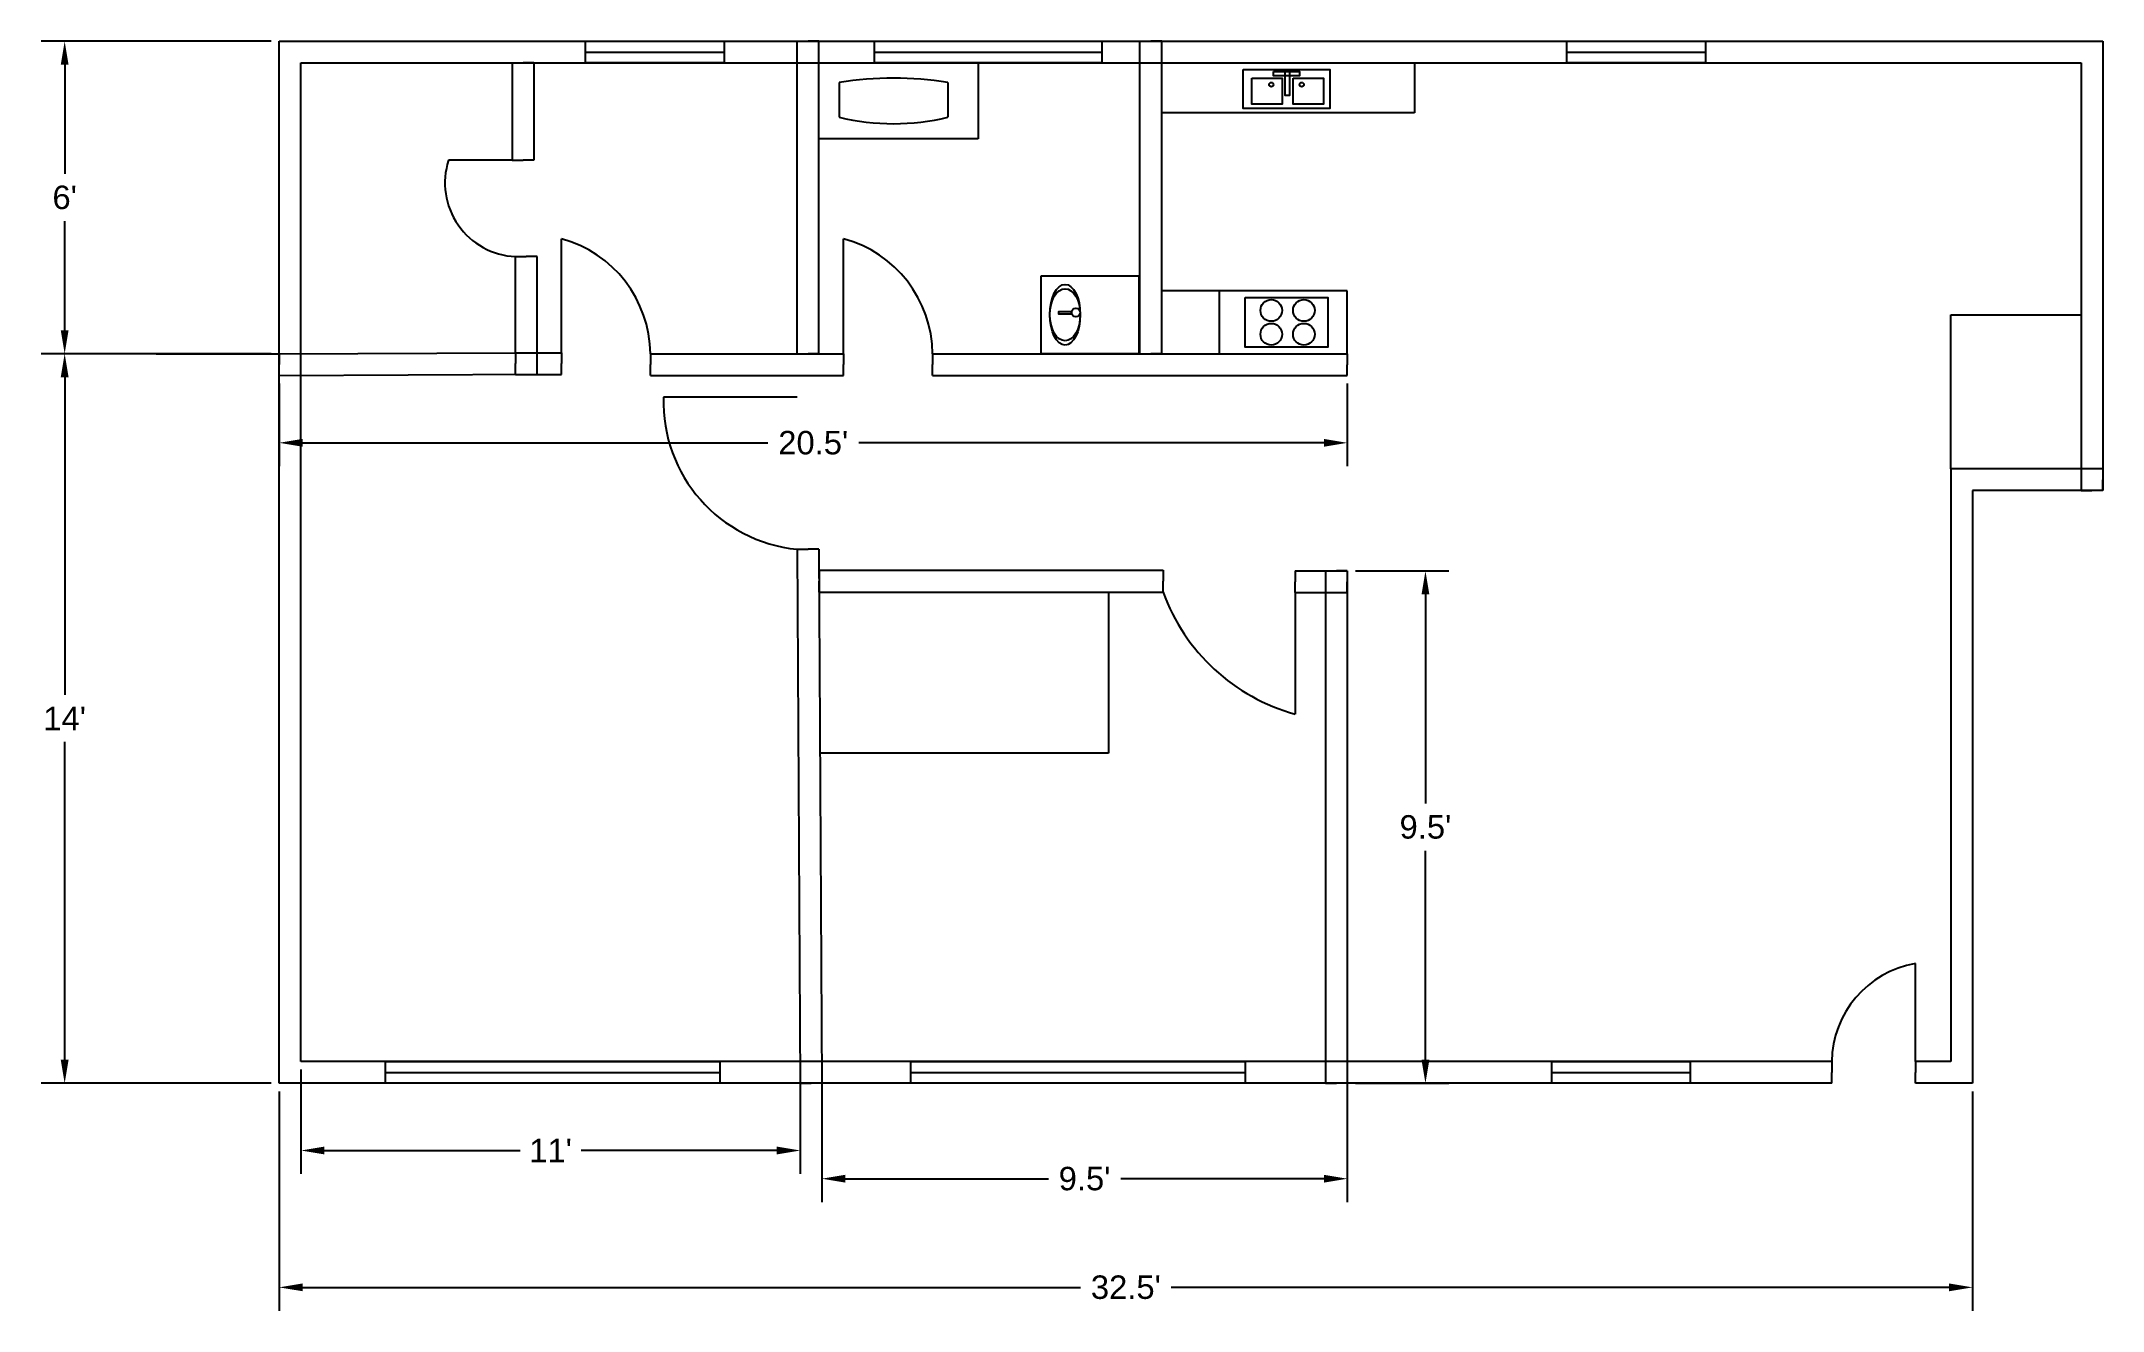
# Model space of a CAD drawing. Header units: inches. Extents: x -415 to 60, y -52 to 240.
import ezdxf

# ---------------------------------------------------------------- set-up
doc = ezdxf.new("R2010")
doc.units = ezdxf.units.IN
doc.header["$MEASUREMENT"] = 0
for name, color, linetype in [('Bathrooms', 3, 'Continuous'), ('Dimensions', 6, 'Continuous'), ('Doors', 1, 'Continuous'), ('Kitchen', 2, 'Continuous'), ('Walls', 253, 'Continuous'), ('Windows', 4, 'Continuous')]:
    doc.layers.add(name, color=color, linetype=linetype)
doc.styles.get("Standard").update_dxf_attribs({"font": 'arial.ttf'})
doc.dimstyles.get("Standard").update_dxf_attribs({"dimscale": 30, "dimtxt": 0.18, "dimasz": 0.18, "dimexe": 0.18, "dimexo": 0.0625, "dimgap": 0.09, "dimtad": 0, "dimtih": 1, "dimtoh": 1, "dimdec": 4, "dimzin": 0, "dimdsep": 46, "dimlunit": 4, "dimtxsty": 'Standard', "dimcen": 0.09, "dimadec": 0, "dimazin": 0, "dimtfac": 1, "dimtdec": 4, "dimtofl": 0, "dimtmove": 0, "dimatfit": 3, "dimfxl": 1, "dimtolj": 1, "dimtzin": 0, "dimarcsym": 0})

# ---------------------------------------------------------------- blocks, each defined once
blk = doc.blocks.new('*D24')
at = {"layer": 'Defpoints', "color": 0, "transparency": 16777216}
for p in [(-360, 0), (30, 0), (30, -47.02)]:
    blk.add_point(p, dxfattribs=at)
at = {"layer": 'Dimensions', "color": 0, "lineweight": -2, "transparency": 16777216}
for p, q in [((-360, -1.88), (-360, -52.42)), ((30, -1.88), (30, -52.42)), ((-354.6, -47.02), (-175.43, -47.02)), ((24.6, -47.02), (-154.57, -47.02))]:
    blk.add_line(p, q, dxfattribs=at)
at = {"layer": 'Dimensions', "color": 0, "transparency": 16777216}
for points in [[(-354.6, -46.12), (-354.6, -47.92), (-360, -47.02)], [(24.6, -46.12), (24.6, -47.92), (30, -47.02)]]:
    blk.add_solid(points, dxfattribs=at)
at = {"layer": 'Dimensions', "color": 0, "transparency": 16777216, "insert": (-165, -47.02), "char_height": 5.4, "attachment_point": 5}
blk.add_mtext("\\A1;32.5'", dxfattribs=at)
blk = doc.blocks.new('*D25')
at = {"layer": 'Defpoints', "color": 0, "transparency": 16777216}
for p in [(-360, 240), (-409.41, 168.02), (-360, 168.02)]:
    blk.add_point(p, dxfattribs=at)
at = {"layer": 'Dimensions', "color": 0, "lineweight": -2, "transparency": 16777216}
for p, q in [((-361.88, 240), (-414.81, 240)), ((-409.41, 234.6), (-409.41, 209.47)), ((-409.41, 173.42), (-409.41, 198.55)), ((-361.88, 168.02), (-414.81, 168.02))]:
    blk.add_line(p, q, dxfattribs=at)
at = {"layer": 'Dimensions', "color": 0, "transparency": 16777216}
for points in [[(-410.31, 234.6), (-408.51, 234.6), (-409.41, 240)], [(-410.31, 173.42), (-408.51, 173.42), (-409.41, 168.02)]]:
    blk.add_solid(points, dxfattribs=at)
at = {"layer": 'Dimensions', "color": 0, "transparency": 16777216, "insert": (-409.41, 204.01), "char_height": 5.4, "attachment_point": 5}
blk.add_mtext("\\A1;6'", dxfattribs=at)
blk = doc.blocks.new('*D26')
at = {"layer": 'Defpoints', "color": 0, "transparency": 16777216}
for p in [(-409.41, 168.02), (-360, 168.02), (-360, 0)]:
    blk.add_point(p, dxfattribs=at)
at = {"layer": 'Dimensions', "color": 0, "lineweight": -2, "transparency": 16777216}
for p, q in [((-361.88, 168.02), (-414.81, 168.02)), ((-409.41, 162.62), (-409.41, 89.42)), ((-409.41, 5.4), (-409.41, 78.6)), ((-361.88, 0), (-414.81, 0))]:
    blk.add_line(p, q, dxfattribs=at)
at = {"layer": 'Dimensions', "color": 0, "transparency": 16777216}
for points in [[(-410.31, 162.62), (-408.51, 162.62), (-409.41, 168.02)], [(-410.31, 5.4), (-408.51, 5.4), (-409.41, 0)]]:
    blk.add_solid(points, dxfattribs=at)
at = {"layer": 'Dimensions', "color": 0, "transparency": 16777216, "insert": (-409.41, 84.01), "char_height": 5.4, "attachment_point": 5}
blk.add_mtext("\\A1;14'", dxfattribs=at)
blk = doc.blocks.new('*D28')
at = {"layer": 'Defpoints', "color": 0, "transparency": 16777216}
for p in [(-360, 163.02), (-114, 163.02), (-114, 147.5)]:
    blk.add_point(p, dxfattribs=at)
at = {"layer": 'Dimensions', "color": 0, "lineweight": -2, "transparency": 16777216}
for p, q in [((-360, 161.15), (-360, 142.1)), ((-114, 161.15), (-114, 142.1)), ((-354.6, 147.5), (-247.47, 147.5)), ((-119.4, 147.5), (-226.53, 147.5))]:
    blk.add_line(p, q, dxfattribs=at)
at = {"layer": 'Dimensions', "color": 0, "transparency": 16777216}
for points in [[(-354.6, 148.4), (-354.6, 146.6), (-360, 147.5)], [(-119.4, 148.4), (-119.4, 146.6), (-114, 147.5)]]:
    blk.add_solid(points, dxfattribs=at)
at = {"layer": 'Dimensions', "color": 0, "transparency": 16777216, "insert": (-237, 147.5), "char_height": 5.4, "width": 14.1593, "attachment_point": 5}
blk.add_mtext("\\A1;20.5'", dxfattribs=at)
blk = doc.blocks.new('*D41')
at = {"layer": 'Defpoints', "color": 0, "transparency": 16777216}
for p in [(-355, 5), (-240, 5), (-240, -15.5)]:
    blk.add_point(p, dxfattribs=at)
at = {"layer": 'Dimensions', "color": 0, "lineweight": -2, "transparency": 16777216}
for p, q in [((-355, 3.12), (-355, -20.9)), ((-240, 3.12), (-240, -20.9)), ((-349.6, -15.5), (-304.53, -15.5)), ((-245.4, -15.5), (-290.47, -15.5))]:
    blk.add_line(p, q, dxfattribs=at)
at = {"layer": 'Dimensions', "color": 0, "transparency": 16777216}
for points in [[(-349.6, -14.6), (-349.6, -16.4), (-355, -15.5)], [(-245.4, -14.6), (-245.4, -16.4), (-240, -15.5)]]:
    blk.add_solid(points, dxfattribs=at)
at = {"layer": 'Dimensions', "color": 0, "transparency": 16777216, "insert": (-297.5, -15.5), "char_height": 5.4, "attachment_point": 5}
blk.add_mtext("\\A1;11'", dxfattribs=at)
blk = doc.blocks.new('*D42')
at = {"layer": 'Defpoints', "color": 0, "transparency": 16777216}
for p in [(-235.02, 3.77), (-114, 3.77), (-114, -22)]:
    blk.add_point(p, dxfattribs=at)
at = {"layer": 'Dimensions', "color": 0, "lineweight": -2, "transparency": 16777216}
for p, q in [((-235.02, 1.9), (-235.02, -27.4)), ((-114, 1.9), (-114, -27.4)), ((-229.62, -22), (-182.84, -22)), ((-119.4, -22), (-166.18, -22))]:
    blk.add_line(p, q, dxfattribs=at)
at = {"layer": 'Dimensions', "color": 0, "transparency": 16777216}
for points in [[(-229.62, -21.1), (-229.62, -22.9), (-235.02, -22)], [(-119.4, -21.1), (-119.4, -22.9), (-114, -22)]]:
    blk.add_solid(points, dxfattribs=at)
at = {"layer": 'Dimensions', "color": 0, "transparency": 16777216, "insert": (-174.51, -22), "char_height": 5.4, "attachment_point": 5}
blk.add_mtext("\\A1;9.5'", dxfattribs=at)
blk = doc.blocks.new('*D44')
at = {"layer": 'Defpoints', "color": 0, "transparency": 16777216}
for p in [(-114, 118), (-114, 0), (-96, 0)]:
    blk.add_point(p, dxfattribs=at)
at = {"layer": 'Dimensions', "color": 0, "lineweight": -2, "transparency": 16777216}
for p, q in [((-112.13, 118), (-90.6, 118)), ((-96, 112.6), (-96, 64.46)), ((-96, 5.4), (-96, 53.54)), ((-112.13, 0), (-90.6, 0))]:
    blk.add_line(p, q, dxfattribs=at)
at = {"layer": 'Dimensions', "color": 0, "transparency": 16777216}
for points in [[(-96.9, 112.6), (-95.1, 112.6), (-96, 118)], [(-96.9, 5.4), (-95.1, 5.4), (-96, 0)]]:
    blk.add_solid(points, dxfattribs=at)
at = {"layer": 'Dimensions', "color": 0, "transparency": 16777216, "insert": (-96, 59), "char_height": 5.4, "attachment_point": 5}
blk.add_mtext("\\A1;9.5'", dxfattribs=at)

msp = doc.modelspace()

# ---------------------------------------------------------------- linework, layer by layer
at = {"layer": 'Bathrooms'}
for p, q in [((-199, 235), (-199, 217.5)), ((-231, 230.5), (-231, 222.5)), ((-206, 230.5), (-206, 222.5)), ((-199, 217.5), (-235.6949, 217.5))]:
    msp.add_line(p, q, dxfattribs=at)
for points in [[(-184.5, 186), (-162, 186), (-162, 168), (-184.5, 168)], [(-177.48006, 177.69927), (-180.48006, 177.69927), (-180.48006, 177.19927), (-177.48006, 177.19927)]]:
    msp.add_lwpolyline(points, close=True, dxfattribs=at)
msp.add_circle((-176.5, 177.5), 1, dxfattribs=at)
for centre, radius, start, end in [((-218.5, 152.875), 78.625, 80.8521575, 99.1478425), ((-218.5, 273.83333), 52.83333, 256.3144532, 283.6855468)]:
    msp.add_arc(centre, radius, start, end, dxfattribs=at)
for major_axis, ratio in [((0, -7), 0.5), ((0, -6), 0.583333333)]:
    msp.add_ellipse((-179, 177), major_axis=major_axis, ratio=ratio, dxfattribs=at)
at = {"layer": 'Doors'}
for p, q in [((-306.34721, 212.58358), (-321.01059, 212.58358)), ((-295, 168.02021), (-295, 194.5)), ((-230, 168.02021), (-230, 194.5)), ((-240.6949, 158), (-271.5, 158)), ((-126, 113.01931), (-126, 85)), ((16.83345, 5), (16.83345, 27.59288))]:
    msp.add_line(p, q, dxfattribs=at)
for centre, radius, start, end in [((-304.83227, 207.37925), 16.99479, 162.1677789, 267.422765), ((-302.25775, 167.70603), 27.75953, 0.6484844, 74.8438303), ((-237.25775, 167.70603), 27.75953, 0.6484844, 74.8438303), ((-237.31598, 157.00298), 34.19855, 178.3293746, 264.3298947), ((-113.93442, 128.59263), 45.23158, 199.9859351, 254.5289604), ((20.90217, 4.62059), 23.32983, 100.0437363, 179.0681665)]:
    msp.add_arc(centre, radius, start, end, dxfattribs=at)
at = {"layer": 'Kitchen'}
for p, q in [((-98.5, 235), (-98.5, 223.5)), ((-98.5, 223.5), (-156.75, 223.5)), ((-113.99693, 182.50042), (-156.75, 182.50042)), ((-143.5, 182.5), (-143.5, 168)), ((-114, 168), (-113.99693, 182.50042))]:
    msp.add_line(p, q, dxfattribs=at)
for points in [[(-138, 233.5), (-118, 233.5), (-118, 224.5), (-138, 224.5)], [(-131, 233), (-125, 233), (-125, 232), (-131, 232)], [(-128.32759, 232.99267), (-127.32759, 232.99267), (-127.32759, 227.49267), (-128.32759, 227.49267)], [(-136, 231.5), (-129, 231.5), (-129, 225.5), (-136, 225.5)], [(-126.5, 231.5), (-119.5, 231.5), (-119.5, 225.5), (-126.5, 225.5)], [(-137.5, 181), (-118.5, 181), (-118.5, 169.5), (-137.5, 169.5)]]:
    msp.add_lwpolyline(points, close=True, dxfattribs=at)
for centre, radius in [((-131.5, 230), 0.5), ((-124.5, 230), 0.5), ((-131.5, 178), 2.5), ((-124, 178), 2.5), ((-131.5, 172.5), 2.5), ((-124, 172.5), 2.5)]:
    msp.add_circle(centre, radius, dxfattribs=at)
at = {"layer": 'Walls'}
for p, q in [((-360, 0), (-360, 240)), ((-360, 240), (60, 240)), ((-240.6949, 168.02021), (-240.6949, 240)), ((-240.6949, 240), (-238.1949, 240)), ((-235.6949, 240), (-238.1949, 240)), ((-235.6949, 168.02021), (-235.6949, 240)), ((-161.75, 168.01011), (-161.75, 240)), ((-161.75, 240), (-159.25, 240)), ((-156.75, 240), (-159.25, 240)), ((-156.75, 168.01011), (-156.75, 240)), ((60, 240), (60, 136.5)), ((-355, 5), (-355, 235)), ((-355, 235), (55, 235)), ((-306.34721, 235), (-303.84721, 235)), ((-306.34721, 235), (-306.34721, 212.58358)), ((-301.34721, 235), (-303.84721, 235)), ((-301.34721, 235), (-301.34721, 212.58358)), ((55, 235), (55, 136.5)), ((-306.34721, 212.58358), (-303.84721, 212.58358)), ((-301.34721, 212.58358), (-303.84721, 212.58358)), ((-305.59646, 186.25471), (-305.59646, 190.40165)), ((-305.59646, 190.40165), (-303.09646, 190.40165)), ((-300.59646, 190.40165), (-303.09646, 190.40165)), ((-300.59646, 186.25471), (-300.59646, 190.40165)), ((-305.59646, 168.25471), (-305.59646, 186.25471)), ((-300.59646, 163.27621), (-300.59646, 186.25471)), ((25, 141.5), (25, 177)), ((25, 177), (55, 177)), ((-388.34157, 168.02021), (-360, 168.02021)), ((-360, 168.02021), (-305.59646, 168.25471)), ((-360, 168.02021), (-359.98922, 165.52024)), ((-305.59646, 168.25471), (-305.59646, 165.75471)), ((-305.59646, 168.25471), (-295, 168.25471)), ((-295, 168.25471), (-295, 165.75471)), ((-274.5, 168.02021), (-274.5, 165.52021)), ((-274.5, 168.02021), (-230, 168.02021)), ((-240.6949, 168.02021), (-238.1949, 168.02021)), ((-235.6949, 168.02021), (-238.1949, 168.02021)), ((-230, 168.02021), (-230, 165.52021)), ((-209.5, 168.02021), (-209.50053, 165.52021)), ((-209.5, 168.02021), (-114, 168)), ((-161.75, 168.01011), (-159.25, 168.01011)), ((-156.75, 168.01011), (-159.25, 168.01011)), ((-114, 168), (-114.00053, 165.5)), ((-359.97845, 163.02026), (-359.98922, 165.52024)), ((-359.97845, 163.02026), (-300.59646, 163.27621)), ((-305.59646, 163.25471), (-305.59646, 165.75471)), ((-305.59646, 163.25471), (-295, 163.25471)), ((-295, 163.25471), (-295, 165.75471)), ((-274.5, 163.02021), (-274.5, 165.52021)), ((-274.5, 163.02021), (-230, 163.02021)), ((-230, 163.02021), (-230, 165.52021)), ((-209.50106, 163.02021), (-209.50053, 165.52021)), ((-209.50106, 163.02021), (-114.00106, 163)), ((-114.00106, 163), (-114.00053, 165.5)), ((60, 141.5), (25, 141.5)), ((25, 141.5), (25, 5)), ((60, 141.5), (60, 139)), ((60, 136.5), (60, 139)), ((60, 136.5), (30, 136.5)), ((30, 136.5), (30, 0)), ((55, 136.5), (57.5, 136.5)), ((60, 136.5), (57.5, 136.5)), ((-240.69482, 122.97175), (-238.19486, 122.98588)), ((-240.69482, 122.97175), (-239.99992, -0.02825)), ((-235.6949, 123), (-238.19486, 122.98588)), ((-235.6949, 123), (-235, 0)), ((-235.66752, 113.13469), (-235.66747, 115.63469)), ((-235.66741, 118.13469), (-235.66747, 115.63469)), ((-235.66741, 118.13469), (-156.44189, 118.13295)), ((-156.442, 113.13295), (-156.44194, 115.63295)), ((-156.44189, 118.13295), (-156.44194, 115.63295)), ((-126, 118.01931), (-126, 115.51931)), ((-126, 118.01931), (-114, 118.01931)), ((-126, 113.01931), (-126, 115.51931)), ((-119, 118.01935), (-119.00106, 0.00004)), ((-119, 118.01935), (-116.5, 118.01933)), ((-114, 118.01931), (-116.5, 118.01933)), ((-114, 118.01931), (-114.00106, 0)), ((-114, 118.01931), (-114, 115.51931)), ((-114, 113.01931), (-114, 115.51931)), ((-235.66752, 113.13469), (-156.442, 113.13295)), ((-168.99919, 113.13323), (-169, 76)), ((-126, 113.01931), (-114, 113.01931)), ((-169, 76), (-235.5, 76)), ((-2.42457, 5), (-355, 5)), ((-2.42457, 5), (-2.42457, 2.5)), ((25, 5), (16.83345, 5)), ((16.83345, 5), (16.83345, 2.5)), ((-2.42457, 0), (-360, 0)), ((-235, 0), (-237.49996, -0.01412)), ((-119.00106, 0.00004), (-116.50106, 0.00002)), ((-114.00106, 0), (-116.50106, 0.00002)), ((-2.42457, 0), (-2.42457, 2.5)), ((16.83345, 0), (16.83345, 2.5)), ((30, 0), (16.83345, 0)), ((-239.99992, -0.02825), (-237.49996, -0.01412))]:
    msp.add_line(p, q, dxfattribs=at)
at = {"layer": 'Windows'}
for p, q in [((-289.5, 240), (-289.5, 235)), ((-289.5, 240), (-262.5, 240)), ((-289.5, 237.5), (-257.5, 237.5)), ((-262.5, 240), (-257.5, 240)), ((-257.5, 240), (-257.5, 235)), ((-223, 240), (-223, 235)), ((-223, 240), (-170.5, 240)), ((-223, 237.5), (-170.5, 237.5)), ((-170.5, 240), (-170.5, 235)), ((-63.5, 240), (-63.5, 235)), ((-63.5, 240), (-36.5, 240)), ((-63.5, 237.5), (-31.5, 237.5)), ((-36.5, 240), (-31.5, 240)), ((-31.5, 240), (-31.5, 235)), ((-257.5, 235), (-289.5, 235)), ((-170.5, 235), (-223, 235)), ((-31.5, 235), (-63.5, 235)), ((-67, 5), (-67, 0)), ((-67, 5), (-40, 5)), ((-40, 5), (-35, 5)), ((-35, 5), (-35, 0)), ((-335.5, 2.5), (-258.5, 2.5)), ((-214.5, 2.5), (-137.5, 2.5)), ((-67, 2.5), (-35, 2.5)), ((-35, 0), (-67, 0))]:
    msp.add_line(p, q, dxfattribs=at)
for points in [[(-335.5, 5), (-258.5, 5), (-258.5, 0), (-335.5, 0)], [(-214.5, 5), (-137.5, 5), (-137.5, 0), (-214.5, 0)]]:
    msp.add_lwpolyline(points, close=True, dxfattribs=at)

# ---------------------------------------------------------------- dimensions: what is measured, and where the dimension line sits
at = {"layer": 'Dimensions'}
for p1, picture, middle in [((-360, 240), '*D25', (-409.40815, 204.01011)), ((-360, 0), '*D26', (-409.40815, 84.01011))]:
    dim = msp.add_linear_dim(base=(-409.40815, 168.02021), p1=p1, p2=(-360, 168.02021), angle=90, dimstyle='Standard', dxfattribs=at)
    dim.commit()
    dim.dimension.update_dxf_attribs({"geometry": picture, "text_midpoint": middle})
dim = msp.add_linear_dim(base=(-114, 147.5), p1=(-360, 163.02021), p2=(-114, 163.02021), text="20.5'", dimstyle='Standard', dxfattribs=at)
dim.commit()
dim.dimension.update_dxf_attribs({"geometry": '*D28', "text_midpoint": (-237, 147.5), "dimtype": 160})
dim = msp.add_linear_dim(base=(-96, 0), p1=(-114, 118), p2=(-114, 0), angle=90, text="9.5'", dimstyle='Standard', dxfattribs=at)
dim.commit()
dim.dimension.update_dxf_attribs({"geometry": '*D44', "text_midpoint": (-96, 59)})
dim = msp.add_linear_dim(base=(-239.99992, -15.5), p1=(-355, 5), p2=(-239.99992, 5), angle=360, text="11'", dimstyle='Standard', dxfattribs=at)
dim.commit()
dim.dimension.update_dxf_attribs({"geometry": '*D41', "text_midpoint": (-297.49996, -15.5), "dimtype": 161})
for base, p1, p2, text, picture, middle in [((30, -47.01741), (-360, 0), (30, 0), "32.5'", '*D24', (-165, -47.01741)), ((-114.00106, -22), (-235.01913, 3.77232), (-114.00106, 3.77232), "9.5'", '*D42', (-174.5101, -22))]:
    dim = msp.add_linear_dim(base=base, p1=p1, p2=p2, text=text, dimstyle='Standard', dxfattribs=at)
    dim.commit()
    dim.dimension.update_dxf_attribs({"geometry": picture, "text_midpoint": middle})

doc.saveas('drawing.dxf')
